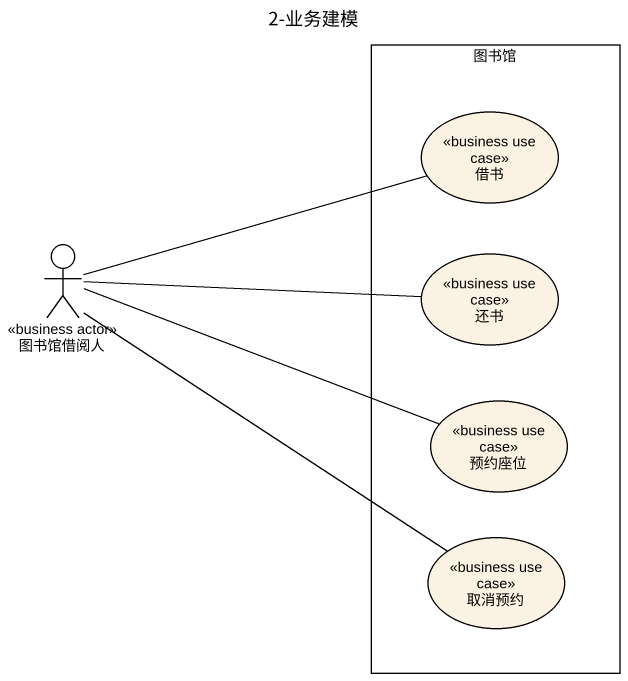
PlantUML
@startuml
title 2-业务建模
rectangle 图书馆 {
  usecase 借书 <<business use case>>
  usecase 还书 <<business use case>>
  usecase 预约座位 <<business use case>>
  usecase 取消预约 <<business use case>>
}
actor 图书馆借阅人 <<business actor>>
图书馆借阅人 -right- 借书
图书馆借阅人 -right- 还书
图书馆借阅人 -right- 预约座位
图书馆借阅人 -right- 取消预约
@enduml
